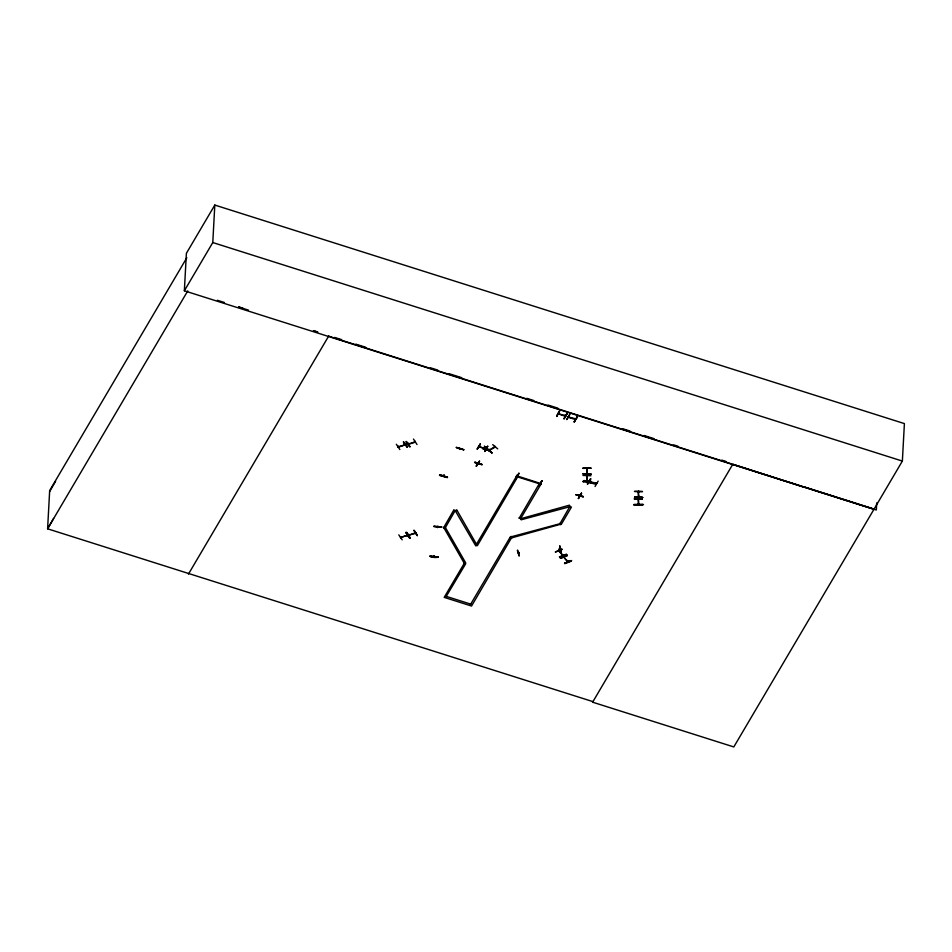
<?xml version="1.0" encoding="UTF-8"?>
<svg xmlns="http://www.w3.org/2000/svg" width="952" height="952" viewBox="0 0 952 952"><rect width="100%" height="100%" fill="white"/><g stroke="black" fill="none" stroke-linecap="round" stroke-linejoin="round"><path stroke-width="1.43" d="M489.019 450.26L495.266 446.488M495.218 447.107L489.126 450.451L489.054 449.63M583.207 474.251L591.156 474.37L583.219 473.703M591.144 474.132L583.219 473.668M642.517 504.477C635.389 506.119 627.154 504.429 642.505 505.06M642.612 497.694C638.221 495.159 626.88 498.467 642.612 497.634M642.505 504.75C617.312 504.203 658.32 504.81 637.221 504.405M398.055 446.988L405.088 444.703L404.54 444.31M398.9 446.94L398.698 446.179L398.186 447.166L398.198 446.345M405.314 444.31L404.659 445.096L404.398 444.548M414.525 441.466L414.513 442.299L415.298 442.037M184.355 290.788L186.39 253.303L214.807 205.061L904.4 423.604L902.365 461.077L873.948 509.32L184.355 290.788L212.784 242.546L214.807 205.061M396.318 444.251L399.852 449.582M398.376 446.607L398.245 447.19L405.219 444.882L405.195 444.132M403.458 442.204L407.397 447.202L403.469 441.895M398.805 534.869L402.184 539.82M404.374 444.941L404.493 444.334L404.612 445.096M401.292 536.797L400.649 537.63L400.613 536.785M401.256 537.44L401.113 536.63M407.016 447.012L403.517 441.906M415.012 441.883L415.167 441.3L415.191 442.144L408.265 444.382L408.384 443.787M409.895 446.821C403.993 436.242 405.671 444.286 409.919 446.512M406.754 532.406L410.098 537.904L409.408 537.928C398.495 521.077 417.44 549.268 406.718 532.43M407.813 534.881L407.17 535.678L406.885 535.107M407.016 534.846L406.98 535.667L407.182 535.107M407.67 535.25L400.661 537.582M413.477 439.074L417.012 444.513M408.503 534.572L408.479 535.405L415.703 532.68M409.003 534.429L409.277 535.191L409.182 534.596M414.905 532.644L414.989 533.453M415.596 532.501L415.56 533.322L408.36 535.191M417.369 535.417L414.001 530.24L417.321 535.417M430.114 556.063C429.483 557.325 438.408 558.169 438.015 556.813M433.862 526.539L441.811 526.98L433.91 526.218M434.017 555.635L433.957 556.194M434.279 556.658L434.29 555.659M439.967 475.334L440.157 474.739L447.464 477.142M437.718 526.349L437.599 527.515L438.015 526.504M437.991 526.385L437.979 527.051M443.692 475.512L444.001 476.262L444.275 475.215M443.906 475.167L443.668 476.06M444.013 475.131L444.001 476.214M445.655 597.356L465.707 563.739L464.278 563.287L443.858 527.729M455.33 510.308L445.262 527.813L443.834 527.36L445.286 527.348L465.707 562.906L464.278 563.287L444.191 597.368L471.549 606.043L511.748 537.392M447.488 477.107C440.716 476.678 433.457 472.751 447.309 477.666M446.238 596.357L470.74 604.127M463.755 449.737L456.305 447.357L463.767 449.76M443.834 527.36L453.902 509.855M460.042 448.975L459.471 449.38L459.483 448.701M460.078 449.035L459.84 448.273M453.878 510.32L455.306 510.772L475.75 545.853L477.166 545.472L456.758 509.915M463.636 449.713L456.294 447.559M477.297 449.154L480.308 443.953L477.309 448.844M476.107 466.099L479.534 461.161L476.488 465.945M470.145 605.115L510.32 536.94M478.904 446.762L478.796 446.143M478.082 463.065L477.999 463.862M478.892 446.797L479.094 445.964M478.523 463.636L478.666 462.862M479.594 446.131L479.475 446.94M478.785 463.231L478.594 464.029M480.308 443.953L477.25 449.058M479.534 461.161L476.428 466.159M517.614 476.904L477.416 545.555L476.012 544.627M482.033 464.481L474.691 462.137L482.021 464.528M482.759 448.44L490.161 450.939L482.771 448.452M484.639 451.2L487.698 446.107L484.687 451.248M491.541 452.545C469.931 433.553 505.714 464.612 486.115 448.225L485.401 448.892L485.413 448.225M485.282 448.785L485.603 448.059M486.567 449.427L486.591 450.046M489.233 450.415L489.316 449.856M489.483 449.392L489.828 449.677M489.661 449.522L489.816 450.106M494.493 446.595L494.742 447.38L494.909 446.357M497.706 448.868L492.708 444.632M560.585 524.266L511.724 537.856L511.153 536.369M515.841 478.416L518.899 473.311M516.174 476.452L540.677 484.211M516.615 475.441L516.627 476.083L516.805 475.274M517.162 475.691L517.257 476.286L517.317 475.441M569.439 505.179L520.565 518.769L519.161 517.852M518.566 552.493L518.435 553.302L519.268 552.636M518.626 552.767L519.197 553.255M511.129 536.833L559.966 523.707L561.394 524.171L571.438 507.118L570.01 506.666L521.16 519.792L520.589 518.304M519.149 553.29L519.102 552.446M517.329 550.423L519.102 555.682M541.736 480.831L539.058 485.77M539.248 483.759L519.137 518.316M540.546 483.08L540.641 483.723L540.843 482.89M541.224 483.878L541.355 483.057M539.046 486.079L542.116 480.677M559.348 411.216L556.718 416.167M558.288 413.287L558.181 414.072M558.479 413.287L558.158 414.013M558.967 414.275L558.979 413.454M555.433 551.862L562.061 549.233M567.083 413.382L564.072 418.499M564.893 415.381L564.715 415.691M564.691 416.083L565.012 415.358M565.512 415.524L565.5 416.345M565.559 415.596L558.3 413.822M560.561 524.731L559.99 523.243M559.038 551.363L558.776 550.339M563.037 555.064L563.013 555.742L559.014 550.256M559.05 550.304L559.431 551.351M559.526 549.209L559.55 548.388C558.348 549.828 561.335 548.447 559.526 548.959M569.82 414.251L566.821 419.38M559.49 556.813C565.631 556.146 572.64 551.922 559.693 557.36M559.49 549.185L560.264 548.376M560.478 558.36L567.309 555.373L560.466 558.039M561.359 551.732L559.978 546.15L560.954 551.494M561.014 551.505L559.645 545.936L560.942 551.803M568.38 417.321L568.392 416.5M568.284 417.273L568.558 416.512M569.082 417.476L569.094 416.655M562.644 554.707L562.775 555.837L562.608 555.194M564.488 556.861C563.239 555.563 564.108 558.705 568.07 561.252M564.191 557.574L564.131 556.492M574.175 421.7L577.567 417M559.966 523.707L570.034 506.202M574.794 419.285L574.818 418.904M567.392 561.085L567.82 562.025L567.44 560.978M574.913 419.392L575.472 418.975M567.678 560.883L567.773 562.025L563.822 557.122M568.534 417.059L575.746 418.82M575.853 494.671L583.278 496.611M581.47 493.148L578.411 498.241M579.078 495.445L579.268 495.135M579.459 495.04L579.601 495.385M579.494 495.635L579.661 494.861M579.935 494.98L579.768 496.111L579.923 494.945M583.064 468.36L591.013 468.158L583.052 468.051M582.969 475.441L590.906 475.762M584.076 480.677L591.43 483.045L584.016 480.534M583.29 496.563L575.853 494.659L583.195 496.968M586.92 467.872L587.039 474.036L587.063 473.43M586.944 468.432L587.039 473.977L587.051 472.918M586.825 475.274L587.205 481.45L587.313 480.391M587.087 476.393L587.098 475.286M586.944 480.332L586.932 481.438L586.741 475.393M587.324 472.93L587.396 473.917M587.229 481.367L587.217 480.332M587.729 481.76L587.622 482.343L587.36 481.641M587.574 481.426L587.324 482.188M590.418 478.892L587.324 484.021L590.752 478.749M587.824 481.51L587.693 482.295M589.347 480.962L589.336 481.795L589.978 481.379M596.559 483.223C597.428 485.734 588.158 482.259 589.526 480.962M590.026 481.95L590.038 481.129M591.335 483.188L584.028 480.546M595.059 486.508L598.142 481.105M596.404 483.485L595.833 483.271M595.845 483.89L596.047 483.057M596.678 483.33L589.395 481.533M634.532 491.327L642.457 491.446M634.413 499.05L642.374 498.848L634.413 498.729M638.792 496.825L638.423 496.266L638.447 497.313L638.304 491.28M638.375 491.161L638.364 492.327L638.744 491.28M638.185 499.681C638.732 496.527 638.471 501.061 638.245 499.11M638.637 492.339L638.661 491.161M638.399 503.62L638.709 504.715L638.518 499.122M638.78 496.218L638.851 497.218M638.863 496.278L638.792 497.253L638.352 491.708M638.673 503.62L638.697 504.62M803.357 486.948L732.79 464.267L592.62 702.195L592.953 701.636L47.6 528.812L49.671 490.554L186.83 257.742M873.948 509.32L733.802 746.939L592.525 702.159L592.858 701.6M876.721 502.846L876.328 509.998L732.79 464.267M430.102 556.135L438.015 556.861M400.471 537.428L407.48 535.238M482.01 464.766L474.596 462.589M440.11 475.048L447.452 477.368M587.229 468.931L586.92 467.932M408.301 444.346L408.206 443.525L408.063 444.179L409.003 443.703M486.448 448.13L491.577 452.605M406.29 441.668L409.86 446.762M409.705 538.011L406.052 532.751M562.727 555.266L558.741 550.887M49.611 491.648L55.609 481.26M53.598 518.435L47.6 528.812L187.77 290.884M188.448 574.104L328.94 335.628M475.988 545.091L516.781 475.822L541.236 483.687L520.565 518.769M556.67 416.179L559.3 411.24M556.706 416.488L559.645 411.3M558.431 413.858L565.393 416.333M564.048 418.809L567.13 413.43M567.166 413.692L564.12 418.785M566.761 419.594L569.76 414.501M487.745 446.381L484.723 451.51M517.186 476.25L516.603 476.107M542.069 480.677L538.999 485.984M579.804 495.706L579.197 495.909M579.232 495.683L579.697 496.075M578.388 498.55L581.517 493.184M587.729 484.151L590.728 478.975M518.543 553.064L519.137 553.017M638.375 504.108L638.256 499.681M540.629 483.449L541.367 483.687M408.146 444.12L415.096 441.883M555.409 552.089L562.263 549.399M559.514 556.872L566.357 554.207M560.454 558.265L567.297 555.599M564.738 563.584C577.614 559.49 569.213 559.728 564.726 563.524M575.496 419.534L568.344 417.273M478.951 446.536L486.198 448.88M485.984 449.035L478.796 446.738M478.225 463.636L478.844 463.826M478.654 464.04L478.082 463.874M405.183 444.382L404.564 445.131M455.306 510.772L456.734 510.391M443.834 528.193L445.262 527.813M583.064 468.241L591.002 468.158M591.156 474.37L583.207 474.013M634.52 491.529L642.457 491.648M634.413 498.943L642.362 499.05M414.013 530.478L417.297 535.726M433.874 526.42L441.787 527.17M212.784 242.546L902.365 461.077M217.413 300.285L224.47 302.522M238.595 306.996L248.472 310.126M317.647 332.046L313.41 330.701L317.659 332.034M334.592 337.413L341.661 339.662M355.798 344.136L365.687 347.266M430.697 367.877L437.765 370.114M449.07 373.696L461.779 377.718M526.789 398.329L533.858 400.566M547.995 405.04L557.884 408.182M622.894 428.781L629.962 431.018M644.087 435.492L653.976 438.634M673.766 444.905L678.002 446.25M721.818 460.125L726.055 461.47M330.023 336.627L731.374 463.826M804.797 487.091L872.556 508.558M510.296 537.404L511.724 537.856M238.666 306.865L242.903 308.222M482.759 448.666L490.173 450.962M541.26 483.866L540.653 483.699M581.517 493.422L578.459 498.527M569.415 505.643L570.01 506.666M566.38 554.492L559.538 557.158M517.686 550.149L519.09 555.992M583.112 481.652C597.987 482.854 588.717 479.594 583.112 481.652M583.1 481.343L591.049 481.545L583.1 481.379M634.663 497.23L642.6 497.42L634.663 497.23M408.705 443.37L408.932 444.167L408.777 443.382M437.563 526.849L437.563 527.503L437.682 526.896M518.947 473.358L515.924 478.725L518.947 473.358M577.233 416.631L574.258 422.01L577.233 416.631M430.09 556.337L437.991 557.122L430.09 556.337M571.39 560.597L564.512 563.31L571.402 560.633"/></g></svg>
